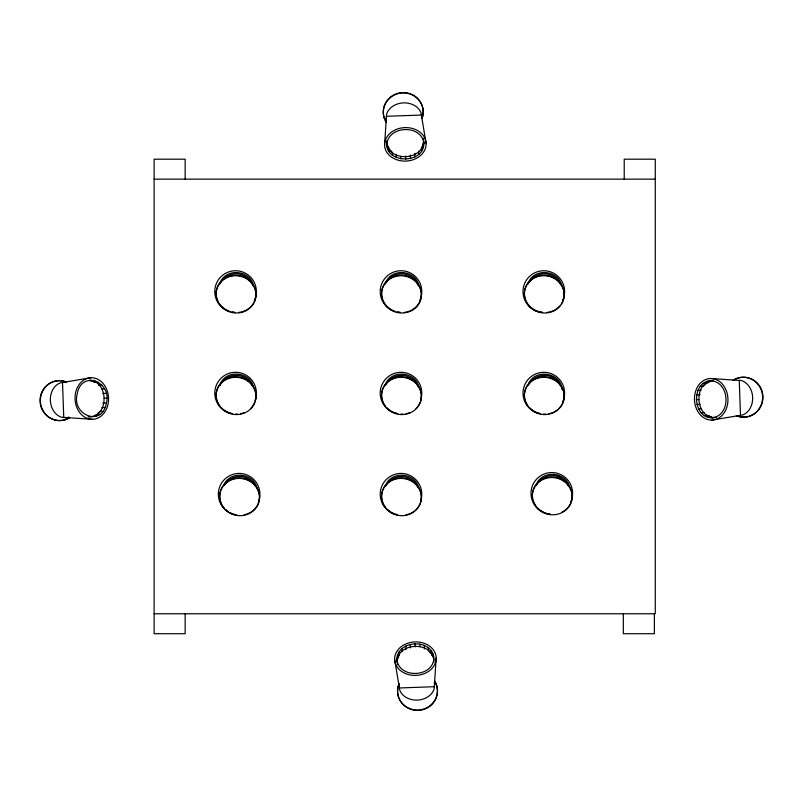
<?xml version="1.0" encoding="UTF-8"?>
<svg xmlns="http://www.w3.org/2000/svg" width="803" height="803" viewBox="0 0 803 803"><rect width="100%" height="100%" fill="white"/><g stroke="black" fill="none" stroke-linecap="round" stroke-linejoin="round"><path stroke-width="1.2" d="M384.567 145.082L386.604 114.136A17.827 14.354 -3 0 1 403.538 102.884A17.827 14.354 -3 0 1 421.023 112.912L426.142 143.596A20.798 16.743 -3 0 1 395.337 159.215A20.798 16.743 -3 0 1 394.584 130.216A20.798 16.743 -3 0 1 426.142 143.596M394.614 659.404L399.733 690.088A17.827 14.354 -3 0 0 417.219 700.116A17.827 14.354 -3 0 0 434.152 688.864L436.19 657.918A20.798 16.743 -3 0 0 404.632 644.528A20.798 16.743 -3 0 0 405.385 673.526A20.798 16.743 -3 0 0 436.19 657.918M89.615 380.241C109.519 381.816 108.726 418.453 88.019 416.928M106.408 402.935C112.159 381.917 81.233 369.43 77.198 394.092C71.437 415.111 102.362 427.608 106.408 402.935L102.844 403.126M714.359 417.711C691.664 420.591 690.048 379.317 713.034 380.622C692.286 382.358 695.378 420.059 716.276 417.339M423.763 141.177C426.724 165.097 382.539 164.756 386.936 140.555M386.805 145.002C387.498 125.348 422.017 123.953 423.894 143.677M423.442 142.071L423.372 147.571M423.593 141.448L423.201 144.369L421.434 148.033L421.605 151.235M423.633 142.151C421.886 161.062 388.481 161.764 386.675 142.502M396.853 659.323C397.545 639.66 432.064 638.265 433.941 657.998C433.259 677.652 398.73 679.047 396.853 659.323L396.993 661.823M397.124 660.849C398.7 640.945 435.336 641.727 433.811 662.445M397.154 661.552L397.555 658.631L399.312 654.967L399.141 651.765M63.748 417.56L62.504 382.439M739.252 380.251L740.496 415.372M219.771 283.72C224.83 267.75 249.904 269.366 253.437 285.547M219.771 385.279C224.83 369.31 249.904 370.926 253.437 387.106M223.314 486.397C228.383 470.428 253.457 472.044 256.98 488.224M385.189 283.72C390.258 267.75 415.332 269.366 418.855 285.547M385.189 385.279C390.258 369.31 415.332 370.926 418.855 387.106M385.189 486.397C390.258 470.428 415.332 472.044 418.855 488.224M528.003 283.72C533.062 267.75 558.135 269.366 561.658 285.547M528.003 385.279C533.322 368.135 560.936 371.749 561.98 389.485M535.982 485.504C541.041 469.544 566.115 471.16 569.648 487.331M421.424 115.04L386.313 116.294M399.322 687.96L434.443 686.706M97.384 413.796L98.879 412.28M704.121 385.53L706.359 383.262L709.892 381.315M93.991 416.014L96.641 414.549L99.843 414.378M707.594 382.76L710.243 381.295L706.69 381.485M91.06 377.731L60.376 382.85A17.827 14.354 87 0 0 50.348 400.336A17.827 14.354 87 0 0 61.6 417.269L92.546 419.307A20.798 16.743 87 0 0 105.936 387.749A20.798 16.743 87 0 0 76.927 388.501A20.798 16.743 87 0 0 92.546 419.307M711.86 417.841C731.593 415.964 730.198 381.435 710.535 380.752M711.94 420.079A20.798 16.743 87 0 0 725.33 388.522A20.798 16.743 87 0 0 696.331 389.284A20.798 16.743 87 0 0 711.94 420.079L742.624 414.97A17.827 14.354 87 0 0 752.652 397.475A17.827 14.354 87 0 0 741.4 380.552L710.454 378.514M95.025 380.502L89.534 380.431M98.699 382.258L95.497 382.429L89.886 380.411M98.699 385.299L101.901 385.129M101.911 389.043L104.41 388.903M102.854 393.51L106.056 393.34M104.239 398.258L106.739 398.127M101.871 407.623L105.073 407.452M99.632 411.527L102.834 411.357M703.157 383.432L706.71 383.242M93.81 416.466L96.31 416.325M700.166 386.464L703.368 386.293M697.927 390.358L701.129 390.188M696.592 394.875L700.156 394.685M696.261 399.683L698.761 399.553M696.944 404.471L700.146 404.3M698.59 408.908L701.089 408.777M701.099 412.682L704.301 412.511M704.301 415.552L707.503 415.382L711.177 417.138M707.975 417.309L711.528 417.118M154.116 179.139L655.268 179.139M154.116 613.763L655.268 613.763L655.268 159.185L624.222 159.185L624.222 179.139M556.67 475.517L560.113 476.671M708.778 415.803L710.605 416.687M92.395 381.134L94.222 382.007M390.077 149.93L391.583 151.426M429.163 651.574L430.679 653.07M387.839 146.176L388.813 147.943M387.367 145.644L388.833 148.294M432.897 656.473L431.432 653.823L431.261 650.621M431.944 655.057L432.917 656.824M423.211 138.297L423.582 140.224M397.174 662.776L397.535 664.703M418.574 151.235L418.744 154.437M414.77 153.393L414.96 156.946M410.343 155.049L410.534 158.603M433.208 654.154L433.349 656.653M405.575 156.073L405.746 159.275M428.24 647.63L428.411 650.831M400.797 156.444L400.928 158.944M424.335 645.391L424.526 648.944M396.25 154.407L396.421 157.609M419.818 644.056L419.959 646.556M392.346 152.168L392.516 155.37M389.314 149.177L389.485 152.379M415.01 643.725L415.181 646.927M387.347 145.293L387.538 148.846M410.223 644.397L410.413 647.951M405.786 646.054L405.977 649.607M402.012 648.563L402.183 651.765M397.385 655.429L397.575 658.982M654.375 613.763L654.375 633.718L623.329 633.718L623.329 613.763M185.162 179.139L185.162 159.185L154.116 159.185L154.116 633.718L185.162 633.718L185.162 613.763M539.877 413.525A20.798 20.798 0 0 1 523.797 387.407A20.798 20.798 0 0 1 551.219 373.666A20.798 20.798 0 0 1 562.512 402.183M528.264 385.39A17.827 17.827 0 0 1 560.735 386.253M524.67 398.067A19.955 18.61 9.3 0 1 550.135 377.751A19.955 18.61 9.3 0 1 558.848 408.526M557.152 409.992A19.955 18.61 9.3 0 1 553.699 412.1M552.775 412.521A19.955 18.61 9.3 0 1 548.83 413.706M545.739 414.077A19.955 18.61 9.3 0 1 543.651 414.077M540.549 413.686A19.955 18.61 9.3 0 1 538.522 413.174M537.538 412.842A19.955 18.61 9.3 0 1 529.769 407.884M527.822 405.555A19.955 18.61 9.3 0 1 526.748 403.859M526.176 402.765A19.955 18.61 9.3 0 1 524.921 399.272M231.645 413.525A20.798 20.798 0 0 1 215.385 388.11A20.798 20.798 0 0 1 241.623 373.194A20.798 20.798 0 0 1 255.133 400.175M220.032 385.39A17.827 17.827 0 0 1 252.503 386.253M254.742 402.423A19.955 18.61 9.3 0 1 250.626 408.526M244.544 412.521A19.955 18.61 9.3 0 1 240.599 413.706M237.507 414.077A19.955 18.61 9.3 0 1 235.43 414.077M232.318 413.686A19.955 18.61 9.3 0 1 230.3 413.174M229.317 412.842A19.955 18.61 9.3 0 1 221.548 407.884M220.203 406.368A19.955 18.61 9.3 0 1 219.028 404.722M218.516 403.859A19.955 18.61 9.3 0 1 234.165 376.868A19.955 18.61 9.3 0 1 255.163 401.289M390.961 411.317A20.798 20.798 0 0 1 382.288 384.025A20.798 20.798 0 0 1 409.088 373.937A20.798 20.798 0 0 1 420.551 400.175M397.073 413.525A20.798 20.798 0 0 1 391.914 411.809M385.46 385.39A17.827 17.827 0 0 1 417.921 386.253M420.16 402.423A19.955 18.61 9.3 0 1 416.044 408.526M409.972 412.521A19.955 18.61 9.3 0 1 406.027 413.706M402.935 414.077A19.955 18.61 9.3 0 1 400.848 414.077M397.736 413.686A19.955 18.61 9.3 0 1 395.718 413.174M394.735 412.842A19.955 18.61 9.3 0 1 386.966 407.884M385.631 406.368A19.955 18.61 9.3 0 1 384.456 404.722M383.944 403.859A19.955 18.61 9.3 0 1 399.593 376.868A19.955 18.61 9.3 0 1 420.581 401.289M390.961 512.424A20.798 20.798 0 0 1 382.288 485.132A20.798 20.798 0 0 1 409.088 475.055A20.798 20.798 0 0 1 420.551 501.293M397.073 514.643A20.798 20.798 0 0 1 391.914 512.926M385.46 486.508A17.827 17.827 0 0 1 417.921 487.371M420.16 503.541A19.955 18.61 9.3 0 1 419.086 505.749M418.433 506.783A19.955 18.61 9.3 0 1 416.044 509.634M414.348 511.109A19.955 18.61 9.3 0 1 410.895 513.217M409.972 513.629A19.955 18.61 9.3 0 1 406.027 514.823M397.736 514.793A19.955 18.61 9.3 0 1 395.718 514.281M394.735 513.96A19.955 18.61 9.3 0 1 386.966 509.002M385.631 507.486A19.955 18.61 9.3 0 1 384.456 505.83M383.944 504.977A19.955 18.61 9.3 0 1 399.593 477.986A19.955 18.61 9.3 0 1 420.581 502.407M538.813 311.735A20.798 20.798 0 0 1 524.008 285.155A20.798 20.798 0 0 1 551.551 272.237A20.798 20.798 0 0 1 562.512 300.623M542.025 312.257A20.798 20.798 0 0 1 539.877 311.965M528.264 283.83A17.827 17.827 0 0 1 560.735 284.694M538.522 311.614A19.955 18.61 9.3 0 1 525.845 286.551A19.955 18.61 9.3 0 1 553.357 277.467A19.955 18.61 9.3 0 1 561.237 304.116M559.711 306.063A19.955 18.61 9.3 0 1 554.602 310.078M553.699 310.54A19.955 18.61 9.3 0 1 546.783 312.447M542.617 312.437A19.955 18.61 9.3 0 1 540.549 312.126M550.015 514.05A20.798 20.798 0 0 1 531.435 489.037A20.798 20.798 0 0 1 558.517 473.65A20.798 20.798 0 0 1 570.501 502.407M536.243 485.624A17.827 17.827 0 0 1 538.07 482.643M538.803 481.74A17.827 17.827 0 0 1 568.715 486.488M532.65 498.302A19.955 18.61 9.3 0 1 546.963 477.624A19.955 18.61 9.3 0 1 570.803 489.147A19.955 18.61 9.3 0 1 561.688 512.334M549.563 514.091A19.955 18.61 9.3 0 1 547.505 513.679M545.518 513.077A19.955 18.61 9.3 0 1 537.759 508.108M535.802 505.78A19.955 18.61 9.3 0 1 534.728 504.093M534.156 502.989A19.955 18.61 9.3 0 1 532.901 499.496M229.076 512.424A20.798 20.798 0 0 1 220.574 484.811A20.798 20.798 0 0 1 247.876 475.346A20.798 20.798 0 0 1 258.285 502.307M235.199 514.643A20.798 20.798 0 0 1 230.039 512.926M224.74 484.48A17.827 17.827 0 0 1 255.565 486.307M220.243 500.389A19.955 18.61 9.3 0 1 235.149 478.327A19.955 18.61 9.3 0 1 259.058 492.771A19.955 18.61 9.3 0 1 244.152 514.823M236.895 514.984A19.955 18.61 9.3 0 1 233.844 514.281M232.86 513.96A19.955 18.61 9.3 0 1 229.999 512.685M228.243 511.621A19.955 18.61 9.3 0 1 225.824 509.704M224.408 508.259A19.955 18.61 9.3 0 1 223.144 506.673M222.07 504.977A19.955 18.61 9.3 0 1 220.574 501.564M228.494 311.092A20.798 20.798 0 0 1 216.278 283.78A20.798 20.798 0 0 1 244.002 272.518A20.798 20.798 0 0 1 254.29 300.623M234.898 312.327A20.798 20.798 0 0 1 231.645 311.965M220.032 283.83A17.827 17.827 0 0 1 252.915 285.778M218.516 302.299A19.955 18.61 9.3 0 1 226.426 277.406A19.955 18.61 9.3 0 1 253.346 284.924A19.955 18.61 9.3 0 1 246.37 310.078M245.477 310.54A19.955 18.61 9.3 0 1 238.551 312.447M234.396 312.437A19.955 18.61 9.3 0 1 232.318 312.126M230.3 311.614A19.955 18.61 9.3 0 1 221.548 306.324M220.855 305.582A19.955 18.61 9.3 0 1 219.028 303.153M393.922 311.092A20.798 20.798 0 0 1 381.696 283.78A20.798 20.798 0 0 1 409.42 272.518A20.798 20.798 0 0 1 419.708 300.623M400.316 312.327A20.798 20.798 0 0 1 397.073 311.965M385.46 283.83A17.827 17.827 0 0 1 418.343 285.778M383.944 302.299A19.955 18.61 9.3 0 1 391.844 277.406A19.955 18.61 9.3 0 1 418.764 284.924A19.955 18.61 9.3 0 1 411.798 310.078M410.895 310.54A19.955 18.61 9.3 0 1 403.979 312.447M399.814 312.437A19.955 18.61 9.3 0 1 397.736 312.126M395.718 311.614A19.955 18.61 9.3 0 1 386.966 306.324M386.283 305.582A19.955 18.61 9.3 0 1 384.456 303.153M421.726 116.606A17.827 14.354 -3 0 1 421.625 118.483M386.434 120.36A17.827 14.354 -3 0 1 386.092 117.87M384.908 119.567A19.955 19.262 -4.8 0 1 402.423 92.596A19.955 19.262 -4.8 0 1 422.137 117.9M386.373 122.237A19.955 19.262 -4.8 0 1 385.35 120.48M386.404 122.588A19.955 19.262 -4.8 0 1 400.888 93.068A19.955 19.262 -4.8 0 1 422.157 118.252M399.031 686.394A17.827 14.354 -3 0 1 399.302 683.584M434.323 682.64A17.827 14.354 -3 0 1 434.664 685.13M435.838 683.433A19.955 19.262 -4.8 0 1 417.811 710.424A19.955 19.262 -4.8 0 1 398.981 684.156M434.885 681.285A19.955 19.262 -4.8 0 1 418.825 710.033A19.955 19.262 -4.8 0 1 398.95 683.805M64.069 382.148A17.827 14.354 87 0 1 65.946 382.248M69.028 417.068A17.827 14.354 87 0 1 65.334 417.781M68.827 418.032A19.955 19.262 85.2 0 1 40.13 402.484A19.955 19.262 85.2 0 1 65.364 381.736M69.178 418.002A19.955 19.262 85.2 0 1 40.431 401.942A19.955 19.262 85.2 0 1 66.659 382.067M733.3 380.321A19.955 19.262 85.2 0 1 762.87 395.327A19.955 19.262 85.2 0 1 736.692 415.723M732.958 380.351A19.955 19.262 85.2 0 1 762.529 395.357A19.955 19.262 85.2 0 1 736.341 415.743M529.699 408.356A19.955 18.61 9.3 0 0 563.315 401.761A19.955 18.61 9.3 0 0 539.746 377.681A19.955 18.61 9.3 0 0 529.699 408.356M221.467 408.356A19.955 18.61 9.3 0 0 255.083 401.761A19.955 18.61 9.3 0 0 231.515 377.681A19.955 18.61 9.3 0 0 221.467 408.356M386.885 408.356A19.955 18.61 9.3 0 0 420.501 401.761A19.955 18.61 9.3 0 0 396.943 377.681A19.955 18.61 9.3 0 0 386.885 408.356M386.885 509.473A19.955 18.61 9.3 0 0 420.501 502.879A19.955 18.61 9.3 0 0 396.943 478.799A19.955 18.61 9.3 0 0 386.885 509.473M529.699 306.796A19.955 18.61 9.3 0 0 563.315 300.202A19.955 18.61 9.3 0 0 539.746 276.122A19.955 18.61 9.3 0 0 529.699 306.796M537.679 508.59A19.955 18.61 9.3 0 0 571.294 501.985A19.955 18.61 9.3 0 0 547.726 477.915A19.955 18.61 9.3 0 0 537.679 508.59M225.011 509.473A19.955 18.61 9.3 0 0 258.626 502.879A19.955 18.61 9.3 0 0 235.068 478.799A19.955 18.61 9.3 0 0 225.011 509.473M221.467 306.796A19.955 18.61 9.3 0 0 255.083 300.202A19.955 18.61 9.3 0 0 231.515 276.122A19.955 18.61 9.3 0 0 221.467 306.796M386.885 306.796A19.955 18.61 9.3 0 0 420.501 300.202A19.955 18.61 9.3 0 0 396.943 276.122A19.955 18.61 9.3 0 0 386.885 306.796"/></g></svg>
